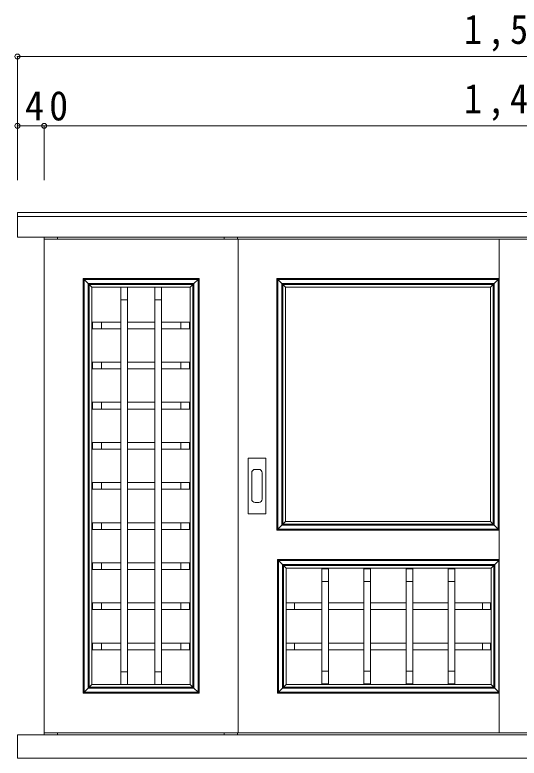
# Model space of a CAD drawing. Units: millimetres at full size, sheet at 1:15; details may follow other scales. Extents: x -2920 to 2930, y -2153 to 2088.
# Drawn here: x -1707 to -954, y -138 to 973 of the extents above; entities that cross this region are included whole.
import ezdxf

# ---------------------------------------------------------------- set-up
doc = ezdxf.new("R2010")
doc.units = ezdxf.units.MM
doc.header["$LTSCALE"] = 15
doc.header["$PDMODE"] = 32
doc.header["$PDSIZE"] = 7.5
doc.layers.add('2-2', color=7, linetype='Continuous', lineweight=18)
doc.styles.add('ＭＳ ゴシック', font='')
doc.styles.get('ＭＳ ゴシック').set_extended_font_data('MS Gothic')

msp = doc.modelspace()

# ---------------------------------------------------------------- linework, layer by layer
at = {"layer": '2-2'}
for p, q in [((-1703.61, 910.98), (-1703.61, 807.31)), ((-1703.61, 807.31), (-1703.61, 726.16)), ((-1663.61, 807.31), (-1663.61, 726.16)), ((-1703.61, 678.02), (-203.61, 678.02)), ((-1703.61, 672.02), (-203.61, 672.02)), ((-1663.61, 638.02), (-1663.61, -99.98)), ((-1643.61, 638.02), (-1643.61, 641.02)), ((-1394.61, 638.02), (-1394.61, 641.02)), ((-1374.61, 638.02), (-1374.61, 641.02)), ((-832.61, 638.02), (-1373.61, 638.02)), ((-1373.61, 638.02), (-1373.61, -99.98)), ((-533.11, 638.02), (-1132.11, 638.02)), ((-983.61, 638.02), (-983.61, -99.98)), ((-1603.61, 577.52), (-1605.11, 579.02)), ((-1605.11, -40.98), (-1605.11, 579.02)), ((-1605.11, 579.02), (-1603.61, 577.52)), ((-1605.11, 579.02), (-1432.11, 579.02)), ((-1432.11, 579.02), (-1433.61, 577.52)), ((-1433.61, 577.52), (-1432.11, 579.02)), ((-1432.11, 579.02), (-1432.11, -40.98)), ((-1315.61, 579.02), (-1314.11, 577.52)), ((-1315.61, 579.02), (-983.61, 579.02)), ((-1314.11, 577.52), (-1315.61, 579.02)), ((-1315.61, 203.02), (-1315.61, 579.02)), ((-985.11, 577.52), (-983.61, 579.02)), ((-983.61, 579.02), (-985.11, 577.52)), ((-1597.61, 571.52), (-1603.61, 577.52)), ((-1603.61, 577.52), (-1603.61, -39.48)), ((-1603.61, 577.52), (-1597.61, 571.52)), ((-1433.61, 577.52), (-1603.61, 577.52)), ((-1596.11, 570.02), (-1597.61, 571.52)), ((-1597.61, -33.48), (-1597.61, 571.52)), ((-1597.61, 571.52), (-1596.11, 570.02)), ((-1597.61, 571.52), (-1439.61, 571.52)), ((-1592.11, 566.02), (-1596.11, 570.02)), ((-1596.11, -31.98), (-1596.11, 570.02)), ((-1596.11, 570.02), (-1592.11, 566.02)), ((-1596.11, 570.02), (-1441.11, 570.02)), ((-1441.11, 570.02), (-1445.11, 566.02)), ((-1445.11, 566.02), (-1441.11, 570.02)), ((-1439.61, 571.52), (-1441.11, 570.02)), ((-1441.11, 570.02), (-1439.61, 571.52)), ((-1441.11, 570.02), (-1441.11, -31.98)), ((-1433.61, 577.52), (-1439.61, 571.52)), ((-1439.61, 571.52), (-1433.61, 577.52)), ((-1439.61, 571.52), (-1439.61, -33.48)), ((-1433.61, -39.48), (-1433.61, 577.52)), ((-1314.11, 577.52), (-1308.11, 571.52)), ((-985.11, 577.52), (-1314.11, 577.52)), ((-1308.11, 571.52), (-1314.11, 577.52)), ((-1314.11, 577.52), (-1314.11, 204.52)), ((-1308.11, 571.52), (-1306.61, 570.02)), ((-1308.11, 571.52), (-991.11, 571.52)), ((-1306.61, 570.02), (-1308.11, 571.52)), ((-1308.11, 210.52), (-1308.11, 571.52)), ((-1306.61, 570.02), (-1302.61, 566.02)), ((-1306.61, 570.02), (-992.61, 570.02)), ((-1302.61, 566.02), (-1306.61, 570.02)), ((-1306.61, 212.02), (-1306.61, 570.02)), ((-996.61, 566.02), (-992.61, 570.02)), ((-992.61, 570.02), (-996.61, 566.02)), ((-992.61, 570.02), (-991.11, 571.52)), ((-991.11, 571.52), (-992.61, 570.02)), ((-992.61, 570.02), (-992.61, 212.02)), ((-991.11, 571.52), (-985.11, 577.52)), ((-985.11, 577.52), (-991.11, 571.52)), ((-991.11, 571.52), (-991.11, 210.52)), ((-985.11, 204.52), (-985.11, 577.52)), ((-1592.11, 566.02), (-1592.11, -27.98)), ((-1445.11, 566.02), (-1592.11, 566.02)), ((-1549.11, 566.02), (-1549.11, 547.02)), ((-1539.11, 547.02), (-1539.11, 566.02)), ((-1498.11, 566.02), (-1498.11, 547.02)), ((-1488.11, 547.02), (-1488.11, 566.02)), ((-1445.11, -27.98), (-1445.11, 566.02)), ((-996.61, 566.02), (-1302.61, 566.02)), ((-1302.61, 566.02), (-1302.61, 216.02)), ((-996.61, 216.02), (-996.61, 566.02)), ((-1549.11, 547.02), (-1549.11, -8.98)), ((-1549.11, 547.02), (-1539.11, 547.02)), ((-1539.11, 547.02), (-1539.11, -8.98)), ((-1498.11, 547.02), (-1498.11, -8.98)), ((-1498.11, 547.02), (-1488.11, 547.02)), ((-1488.11, 547.02), (-1488.11, -8.98)), ((-1578.11, 514.02), (-1549.11, 514.02)), ((-1539.11, 514.02), (-1498.11, 514.02)), ((-1488.11, 514.02), (-1459.11, 514.02)), ((-1578.11, 504.02), (-1549.11, 504.02)), ((-1539.11, 504.02), (-1498.11, 504.02)), ((-1488.11, 504.02), (-1459.11, 504.02)), ((-1578.11, 454.02), (-1549.11, 454.02)), ((-1539.11, 454.02), (-1498.11, 454.02)), ((-1488.11, 454.02), (-1459.11, 454.02)), ((-1578.11, 444.02), (-1549.11, 444.02)), ((-1539.11, 444.02), (-1498.11, 444.02)), ((-1488.11, 444.02), (-1459.11, 444.02)), ((-1578.11, 394.02), (-1549.11, 394.02)), ((-1539.11, 394.02), (-1498.11, 394.02)), ((-1488.11, 394.02), (-1459.11, 394.02)), ((-1578.11, 384.02), (-1549.11, 384.02)), ((-1539.11, 384.02), (-1498.11, 384.02)), ((-1488.11, 384.02), (-1459.11, 384.02)), ((-1578.11, 334.02), (-1549.11, 334.02)), ((-1539.11, 334.02), (-1498.11, 334.02)), ((-1488.11, 334.02), (-1459.11, 334.02)), ((-1578.11, 324.02), (-1549.11, 324.02)), ((-1539.11, 324.02), (-1498.11, 324.02)), ((-1488.11, 324.02), (-1459.11, 324.02)), ((-1358.86, 310.52), (-1332.36, 310.52)), ((-1358.86, 227.52), (-1358.86, 310.52)), ((-1332.36, 310.52), (-1332.36, 227.52)), ((-1348.36, 293.77), (-1342.86, 293.77)), ((-1353.36, 249.27), (-1353.36, 288.77)), ((-1337.86, 288.77), (-1337.86, 249.27)), ((-1539.11, 274.02), (-1498.11, 274.02)), ((-1488.11, 274.02), (-1459.11, 274.02)), ((-1578.11, 264.02), (-1549.11, 264.02)), ((-1539.11, 264.02), (-1498.11, 264.02)), ((-1488.11, 264.02), (-1459.11, 264.02)), ((-1342.86, 244.27), (-1348.36, 244.27)), ((-1332.36, 227.52), (-1358.86, 227.52)), ((-1578.11, 214.02), (-1549.11, 214.02)), ((-1539.11, 214.02), (-1498.11, 214.02)), ((-1488.11, 214.02), (-1459.11, 214.02)), ((-1306.61, 212.02), (-1308.11, 210.52)), ((-1308.11, 210.52), (-1306.61, 212.02)), ((-1302.61, 216.02), (-1306.61, 212.02)), ((-1306.61, 212.02), (-1302.61, 216.02)), ((-992.61, 212.02), (-1306.61, 212.02)), ((-1302.61, 216.02), (-996.61, 216.02)), ((-992.61, 212.02), (-996.61, 216.02)), ((-996.61, 216.02), (-992.61, 212.02)), ((-991.11, 210.52), (-992.61, 212.02)), ((-992.61, 212.02), (-991.11, 210.52)), ((-1578.11, 204.02), (-1549.11, 204.02)), ((-1539.11, 204.02), (-1498.11, 204.02)), ((-1488.11, 204.02), (-1459.11, 204.02)), ((-1314.11, 204.52), (-1315.61, 203.02)), ((-1315.61, 203.02), (-1314.11, 204.52)), ((-983.61, 203.02), (-1315.61, 203.02)), ((-1308.11, 210.52), (-1314.11, 204.52)), ((-1314.11, 204.52), (-1308.11, 210.52)), ((-1314.11, 204.52), (-985.11, 204.52)), ((-991.11, 210.52), (-1308.11, 210.52)), ((-985.11, 204.52), (-991.11, 210.52)), ((-991.11, 210.52), (-985.11, 204.52)), ((-983.61, 203.02), (-985.11, 204.52)), ((-985.11, 204.52), (-983.61, 203.02)), ((-1313.11, 157.52), (-1314.61, 159.02)), ((-1314.61, -40.98), (-1314.61, 159.02)), ((-1314.61, 159.02), (-1313.11, 157.52)), ((-1314.61, 159.02), (-983.61, 159.02)), ((-1307.11, 151.52), (-1313.11, 157.52)), ((-1313.11, 157.52), (-1313.11, -39.48)), ((-1313.11, 157.52), (-1307.11, 151.52)), ((-984.11, 157.52), (-1313.11, 157.52)), ((-984.11, 157.52), (-990.11, 151.52)), ((-990.11, 151.52), (-984.11, 157.52)), ((-983.61, 158.02), (-984.11, 157.52)), ((-984.11, 157.52), (-983.61, 158.02)), ((-984.11, -39.48), (-984.11, 157.52)), ((-1578.11, 154.02), (-1549.11, 154.02)), ((-1539.11, 154.02), (-1498.11, 154.02)), ((-1488.11, 154.02), (-1459.11, 154.02)), ((-1305.61, 150.02), (-1307.11, 151.52)), ((-1307.11, -33.48), (-1307.11, 151.52)), ((-1307.11, 151.52), (-1305.61, 150.02)), ((-1307.11, 151.52), (-990.11, 151.52)), ((-1301.61, 146.02), (-1305.61, 150.02)), ((-1305.61, -31.98), (-1305.61, 150.02)), ((-1305.61, 150.02), (-1301.61, 146.02)), ((-1305.61, 150.02), (-991.61, 150.02)), ((-1301.61, 146.02), (-1301.61, -27.98)), ((-995.61, 146.02), (-1301.61, 146.02)), ((-991.61, 150.02), (-995.61, 146.02)), ((-995.61, 146.02), (-991.61, 150.02)), ((-995.61, -27.98), (-995.61, 146.02)), ((-990.11, 151.52), (-991.61, 150.02)), ((-991.61, 150.02), (-990.11, 151.52)), ((-991.61, 150.02), (-991.61, -31.98)), ((-990.11, 151.52), (-990.11, -33.48)), ((-1578.11, 144.02), (-1549.11, 144.02)), ((-1539.11, 144.02), (-1498.11, 144.02)), ((-1488.11, 144.02), (-1459.11, 144.02)), ((-1248.61, 126.02), (-1248.61, -7.98)), ((-1238.61, 126.02), (-1238.61, -7.98)), ((-1185.61, 126.02), (-1185.61, -7.98)), ((-1175.61, 126.02), (-1175.61, -7.98)), ((-1122.61, 126.02), (-1122.61, -7.98)), ((-1112.61, 126.02), (-1112.61, -7.98)), ((-1059.61, 126.02), (-1059.61, -7.98)), ((-1049.61, 126.02), (-1049.61, -7.98)), ((-1578.11, 94.02), (-1549.11, 94.02)), ((-1539.11, 94.02), (-1498.11, 94.02)), ((-1488.11, 94.02), (-1459.11, 94.02)), ((-1248.61, 94.02), (-1289.61, 94.02)), ((-1185.61, 94.02), (-1238.61, 94.02)), ((-1122.61, 94.02), (-1175.61, 94.02)), ((-1059.61, 94.02), (-1112.61, 94.02)), ((-1008.61, 94.02), (-1049.61, 94.02)), ((-1578.11, 84.02), (-1549.11, 84.02)), ((-1539.11, 84.02), (-1498.11, 84.02)), ((-1488.11, 84.02), (-1459.11, 84.02)), ((-1301.61, 84.02), (-1289.61, 84.02)), ((-1185.61, 84.02), (-1238.61, 84.02)), ((-1122.61, 84.02), (-1175.61, 84.02)), ((-1059.61, 84.02), (-1112.61, 84.02)), ((-1008.61, 84.02), (-1049.61, 84.02)), ((-1578.11, 34.02), (-1549.11, 34.02)), ((-1539.11, 34.02), (-1498.11, 34.02)), ((-1488.11, 34.02), (-1459.11, 34.02)), ((-1248.61, 34.02), (-1289.61, 34.02)), ((-1185.61, 34.02), (-1238.61, 34.02)), ((-1122.61, 34.02), (-1175.61, 34.02)), ((-1059.61, 34.02), (-1112.61, 34.02)), ((-1008.61, 34.02), (-1049.61, 34.02)), ((-1578.11, 24.02), (-1549.11, 24.02)), ((-1539.11, 24.02), (-1498.11, 24.02)), ((-1488.11, 24.02), (-1459.11, 24.02)), ((-1301.61, 24.02), (-1289.61, 24.02)), ((-1185.61, 24.02), (-1238.61, 24.02)), ((-1122.61, 24.02), (-1175.61, 24.02)), ((-1059.61, 24.02), (-1112.61, 24.02)), ((-1008.61, 24.02), (-1049.61, 24.02)), ((-1549.11, -8.98), (-1549.11, -27.98)), ((-1539.11, -8.98), (-1549.11, -8.98)), ((-1539.11, -27.98), (-1539.11, -8.98)), ((-1498.11, -8.98), (-1498.11, -27.98)), ((-1488.11, -8.98), (-1498.11, -8.98)), ((-1488.11, -27.98), (-1488.11, -8.98)), ((-1597.61, -33.48), (-1596.11, -31.98)), ((-1596.11, -31.98), (-1597.61, -33.48)), ((-1596.11, -31.98), (-1592.11, -27.98)), ((-1592.11, -27.98), (-1596.11, -31.98)), ((-1441.11, -31.98), (-1596.11, -31.98)), ((-1592.11, -27.98), (-1445.11, -27.98)), ((-1445.11, -27.98), (-1441.11, -31.98)), ((-1441.11, -31.98), (-1445.11, -27.98)), ((-1441.11, -31.98), (-1439.61, -33.48)), ((-1439.61, -33.48), (-1441.11, -31.98)), ((-1307.11, -33.48), (-1305.61, -31.98)), ((-1305.61, -31.98), (-1307.11, -33.48)), ((-1305.61, -31.98), (-1301.61, -27.98)), ((-1301.61, -27.98), (-1305.61, -31.98)), ((-991.61, -31.98), (-1305.61, -31.98)), ((-1301.61, -27.98), (-995.61, -27.98)), ((-995.61, -27.98), (-991.61, -31.98)), ((-991.61, -31.98), (-995.61, -27.98)), ((-991.61, -31.98), (-990.11, -33.48)), ((-990.11, -33.48), (-991.61, -31.98)), ((-1605.11, -40.98), (-1603.61, -39.48)), ((-1603.61, -39.48), (-1605.11, -40.98)), ((-1432.11, -40.98), (-1605.11, -40.98)), ((-1603.61, -39.48), (-1597.61, -33.48)), ((-1597.61, -33.48), (-1603.61, -39.48)), ((-1603.61, -39.48), (-1433.61, -39.48)), ((-1439.61, -33.48), (-1597.61, -33.48)), ((-1439.61, -33.48), (-1433.61, -39.48)), ((-1433.61, -39.48), (-1439.61, -33.48)), ((-1433.61, -39.48), (-1432.11, -40.98)), ((-1432.11, -40.98), (-1433.61, -39.48)), ((-1314.61, -40.98), (-1313.11, -39.48)), ((-1313.11, -39.48), (-1314.61, -40.98)), ((-983.61, -40.98), (-1314.61, -40.98)), ((-1313.11, -39.48), (-1307.11, -33.48)), ((-1307.11, -33.48), (-1313.11, -39.48)), ((-1313.11, -39.48), (-984.11, -39.48)), ((-990.11, -33.48), (-1307.11, -33.48)), ((-990.11, -33.48), (-984.11, -39.48)), ((-984.11, -39.48), (-990.11, -33.48)), ((-984.11, -39.48), (-983.61, -39.98)), ((-983.61, -39.98), (-984.11, -39.48)), ((-1663.61, -99.98), (-1663.11, -99.98)), ((-1663.61, -102.98), (-1663.61, -99.98)), ((-1663.11, -99.98), (-1374.11, -99.98)), ((-1643.61, -102.98), (-1643.61, -99.98)), ((-1394.61, -102.98), (-1394.61, -99.98)), ((-1374.61, -102.98), (-1374.61, -99.98)), ((-1374.11, -99.98), (-1373.61, -99.98)), ((-1373.61, -99.98), (-832.61, -99.98)), ((-1132.11, -99.98), (-533.61, -99.98)), ((-1703.61, -102.98), (-1703.61, -137.98)), ((-203.61, -102.98), (-1703.61, -102.98)), ((-203.61, -137.98), (-1703.61, -137.98))]:
    msp.add_line(p, q, dxfattribs=at)
at = {"layer": '2-2', "color": 4}
for p, q in [((-1703.61, 910.98), (-203.61, 910.98)), ((-1703.61, 807.31), (-1663.61, 807.31)), ((-1663.61, 807.31), (-243.61, 807.31))]:
    msp.add_line(p, q, dxfattribs=at)
at = {"layer": '2-2'}
for points in [[(-203.61, 641.02), (-1703.61, 641.02), (-1703.61, 678.02), (-203.61, 678.02)], [(-1373.61, 638.02), (-1663.61, 638.02), (-1663.61, 641.02)], [(-1578.11, 274.02), (-1591.11, 274.02), (-1591.11, 264.02), (-1578.11, 264.02), (-1578.11, 274.02), (-1549.11, 274.02)], [(-1248.61, 84.02), (-1289.61, 84.02), (-1289.61, 94.02), (-1301.61, 94.02)], [(-1248.61, 24.02), (-1289.61, 24.02), (-1289.61, 34.02), (-1301.61, 34.02)]]:
    msp.add_lwpolyline(points, dxfattribs=at)
for points in [[(-1578.11, 514.02), (-1591.11, 514.02), (-1591.11, 504.02), (-1578.11, 504.02)], [(-1446.11, 514.02), (-1459.11, 514.02), (-1459.11, 504.02), (-1446.11, 504.02)], [(-1578.11, 454.02), (-1591.11, 454.02), (-1591.11, 444.02), (-1578.11, 444.02)], [(-1446.11, 454.02), (-1459.11, 454.02), (-1459.11, 444.02), (-1446.11, 444.02)], [(-1578.11, 394.02), (-1591.11, 394.02), (-1591.11, 384.02), (-1578.11, 384.02)], [(-1446.11, 394.02), (-1459.11, 394.02), (-1459.11, 384.02), (-1446.11, 384.02)], [(-1578.11, 334.02), (-1591.11, 334.02), (-1591.11, 324.02), (-1578.11, 324.02)], [(-1446.11, 334.02), (-1459.11, 334.02), (-1459.11, 324.02), (-1446.11, 324.02)], [(-1446.11, 274.02), (-1459.11, 274.02), (-1459.11, 264.02), (-1446.11, 264.02)], [(-1578.11, 214.02), (-1591.11, 214.02), (-1591.11, 204.02), (-1578.11, 204.02)], [(-1446.11, 214.02), (-1459.11, 214.02), (-1459.11, 204.02), (-1446.11, 204.02)], [(-1578.11, 154.02), (-1591.11, 154.02), (-1591.11, 144.02), (-1578.11, 144.02)], [(-1446.11, 154.02), (-1459.11, 154.02), (-1459.11, 144.02), (-1446.11, 144.02)], [(-1238.61, 126.02), (-1238.61, 145.02), (-1248.61, 145.02), (-1248.61, 126.02)], [(-1175.61, 126.02), (-1175.61, 145.02), (-1185.61, 145.02), (-1185.61, 126.02)], [(-1112.61, 126.02), (-1112.61, 145.02), (-1122.61, 145.02), (-1122.61, 126.02)], [(-1049.61, 126.02), (-1049.61, 145.02), (-1059.61, 145.02), (-1059.61, 126.02)], [(-1578.11, 94.02), (-1591.11, 94.02), (-1591.11, 84.02), (-1578.11, 84.02)], [(-1446.11, 94.02), (-1459.11, 94.02), (-1459.11, 84.02), (-1446.11, 84.02)], [(-1008.61, 84.02), (-996.61, 84.02), (-996.61, 94.02), (-1008.61, 94.02)], [(-1578.11, 34.02), (-1591.11, 34.02), (-1591.11, 24.02), (-1578.11, 24.02)], [(-1446.11, 34.02), (-1459.11, 34.02), (-1459.11, 24.02), (-1446.11, 24.02)], [(-1008.61, 24.02), (-996.61, 24.02), (-996.61, 34.02), (-1008.61, 34.02)], [(-1238.61, -26.98), (-1238.61, -7.98), (-1248.61, -7.98), (-1248.61, -26.98)], [(-1175.61, -26.98), (-1175.61, -7.98), (-1185.61, -7.98), (-1185.61, -26.98)], [(-1112.61, -26.98), (-1112.61, -7.98), (-1122.61, -7.98), (-1122.61, -26.98)], [(-1049.61, -26.98), (-1049.61, -7.98), (-1059.61, -7.98), (-1059.61, -26.98)]]:
    msp.add_lwpolyline(points, close=True, dxfattribs=at)
for centre, start, end in [((-1348.36, 288.77), 90, 180), ((-1342.86, 288.77), 0, 90), ((-1348.36, 249.27), 180, 270), ((-1342.86, 249.27), 270, 0)]:
    msp.add_arc(centre, 5, start, end, dxfattribs=at)
at = {"layer": '2-2', "color": 4}
for p in [(-1703.61, 910.98), (-1703.61, 807.31), (-1663.61, 807.31)]:
    msp.add_point(p, dxfattribs=at)

# ---------------------------------------------------------------- texts
at = {"layer": '2-2', "char_height": 43.99, "attachment_point": 7, "style": 'ＭＳ ゴシック'}
for s, insert in [('\\T1.28;\\W0.9;1,500', (-1036.11, 918.48)), ('\\T1.28;\\W0.9;1,420', (-1036.11, 814.81)), ('\\T1.27;\\W0.95;40', (-1692.23, 814.81))]:
    msp.add_mtext(s, dxfattribs=dict(at, insert=insert))

doc.saveas('drawing.dxf')
